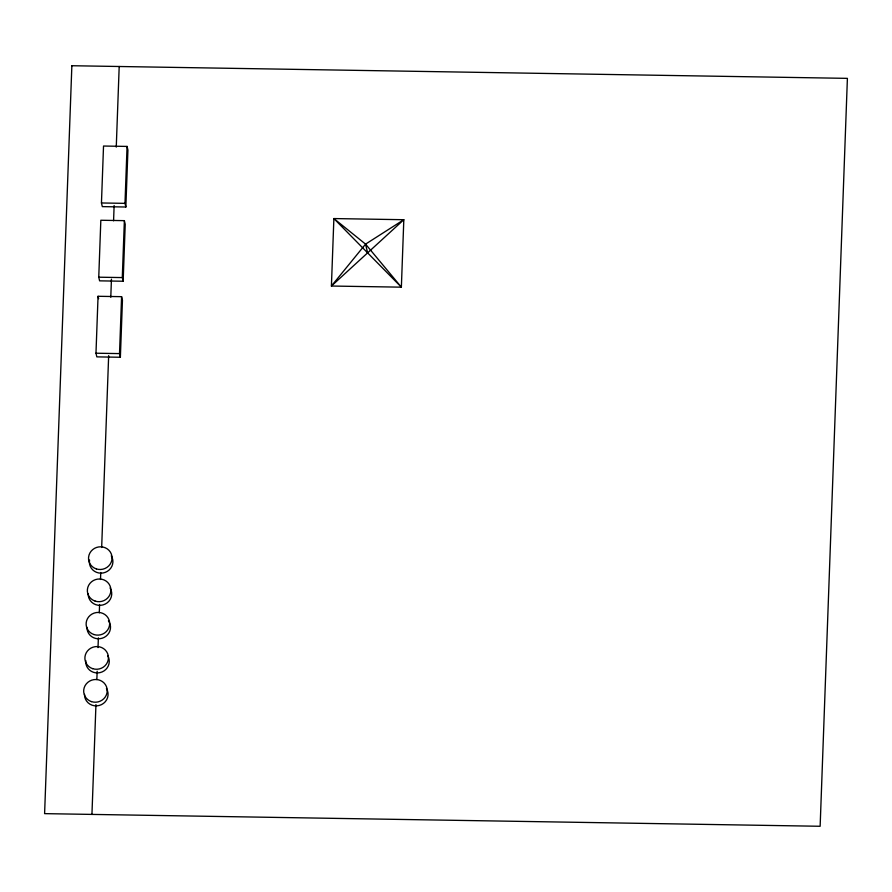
<?xml version="1.0" encoding="UTF-8"?>
<svg xmlns="http://www.w3.org/2000/svg" width="892" height="892" viewBox="0 0 892 892"><rect width="100%" height="100%" fill="white"/><g stroke="black" fill="none" stroke-linecap="round" stroke-linejoin="round"><path stroke-width="1.34" d="M95.979 353.221L98.053 296.289L121.591 296.668L122.449 300.325L120.375 357.257L96.838 356.878L95.979 353.221L119.517 353.6L120.375 357.257M98.756 277.2L100.829 220.257L124.367 220.647L125.226 224.293L123.152 281.236L99.614 280.846L98.756 277.2L122.293 277.579L123.152 281.236M101.454 202.975L103.528 146.032L127.065 146.422L127.924 150.068L125.85 207.011L102.312 206.621L101.454 202.975L124.991 203.354L125.85 207.011M91.943 814.418L95.946 704.591M96.849 679.57L97.161 671.219M98.02 647.592L98.376 637.858M99.291 612.837L99.592 604.497M100.506 579.477L100.751 572.519M101.666 547.498L108.657 355.652M110.786 297.27L111.444 279.196M113.574 220.803L114.131 205.517M116.261 147.124L119.194 66.499M119.517 353.6L121.591 296.668M122.293 277.579L124.367 220.647M124.991 203.354L127.065 146.422M365.564 244.129L401.367 287.168L333.876 218.562L365.564 244.129L331.411 286.031L401.367 287.168L403.82 219.711L333.876 218.562L331.411 286.031L403.82 219.711L365.564 244.129L367.615 252.871M98.053 296.289L98.633 298.72M111.266 555.839A11.797 11.328 -13.2 0 1 103.238 572.943A11.797 11.328 -13.2 0 1 89.557 560.009M110.095 588.018A11.797 11.328 -13.2 0 1 102.892 604.943A11.797 11.328 -13.2 0 1 88.208 593.804M108.423 620.787A11.797 11.328 -13.2 0 1 102.078 638.259A11.797 11.328 -13.2 0 1 86.981 627.243M107.631 655.598A11.797 11.328 -13.2 0 1 100.016 672.613A11.797 11.328 -13.2 0 1 85.799 660.571M106.438 688.546A11.797 11.328 -13.2 0 1 99.224 705.472A11.797 11.328 -13.2 0 1 84.539 694.333M71.862 65.729L44.6 813.638L820.138 826.271L847.4 78.362L71.862 65.729M96.314 568.906A11.797 11.328 -13.2 0 0 111.879 555.928A11.797 11.328 -13.2 0 0 92.679 549.628A11.797 11.328 -13.2 0 0 96.314 568.906M95.143 601.096A11.797 11.328 -13.2 0 0 110.708 588.118A11.797 11.328 -13.2 0 0 91.508 581.818A11.797 11.328 -13.2 0 0 95.143 601.096M93.916 634.535A11.797 11.328 -13.2 0 0 109.482 621.557A11.797 11.328 -13.2 0 0 90.282 615.257A11.797 11.328 -13.2 0 0 93.916 634.535M92.679 668.666A11.797 11.328 -13.2 0 0 108.244 655.698A11.797 11.328 -13.2 0 0 89.044 649.387A11.797 11.328 -13.2 0 0 92.679 668.666M91.475 701.625A11.797 11.328 -13.2 0 0 107.04 688.646A11.797 11.328 -13.2 0 0 87.84 682.335A11.797 11.328 -13.2 0 0 91.475 701.625"/></g></svg>
